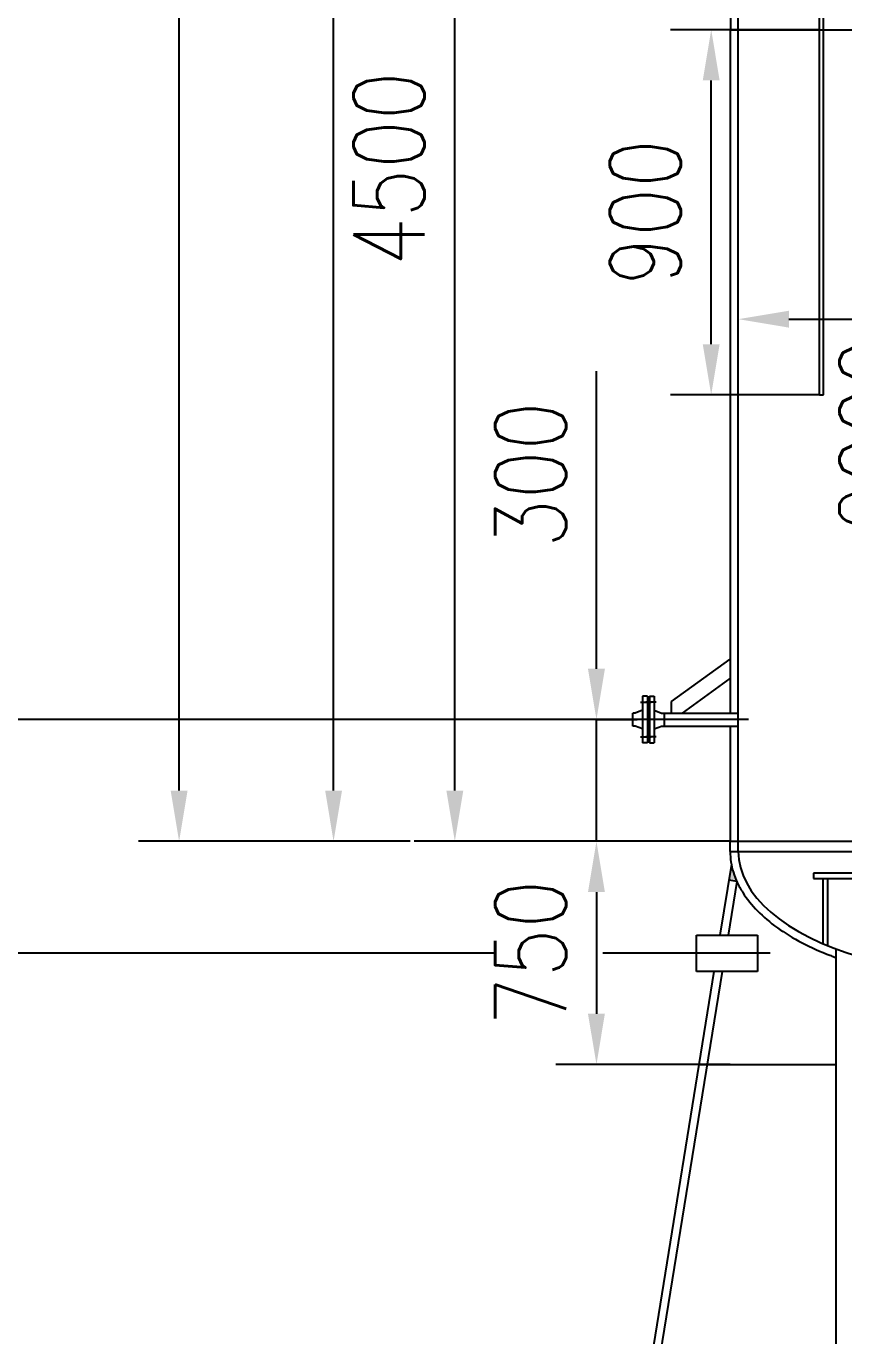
# Model space of a CAD drawing. Header units: millimetres. Extents: x -1250 to 28450, y -500 to 41550.
# Drawn here: x 2567 to 4583, y 5118 to 8345 of the extents above; entities that cross this region are included whole.
import ezdxf

# ---------------------------------------------------------------- set-up
doc = ezdxf.new("R2010")
doc.units = ezdxf.units.MM
doc.header["$LTSCALE"] = 500
doc.linetypes.add('CENTER', pattern=[2, 1.25, -0.25, 0.25, -0.25])
doc.linetypes.add('PHANTOM', pattern=[2.5, 1.25, -0.25, 0.25, -0.25, 0.25, -0.25])
for name, color, linetype in [('1轮廓实线层', 7, 'Continuous'), ('2细线层', 4, 'Continuous'), ('3中心线层', 1, 'CENTER'), ('5剖面线层', 2, 'Continuous'), ('9双点划线层', 6, 'PHANTOM')]:
    doc.layers.add(name, color=color, linetype=linetype)
doc.styles.add('TH_GBDIM', font='romans.shx', dxfattribs={"width": 0.8, "bigfont": 'gbcbig.shx'})
doc.dimstyles.new('TH_GBDIM', dxfattribs={"dimscale": 50, "dimtxt": 3.5, "dimasz": 2.5, "dimexe": 2, "dimexo": 0, "dimgap": 1.5, "dimtad": 1, "dimdec": 1, "dimzin": 0, "dimdsep": 46, "dimtxsty": 'TH_GBDIM', "dimcen": 2.5, "dimclrd": 130, "dimclre": 130, "dimclrt": 3, "dimadec": 0, "dimazin": 0, "dimtfac": 0.714286, "dimtdec": 1, "dimtmove": 0, "dimatfit": 3, "dimfxl": 1, "dimtzin": 0, "dimlwd": -1, "dimlwe": -1, "dimarcsym": 0})

# ---------------------------------------------------------------- blocks, each defined once
blk = doc.blocks.new('*D4')
at = {"color": 130}
for p, q in [((4302.8, 10836.6), (3524.1, 10836.6)), ((3624.1, 6461.6), (3624.1, 10711.6)), ((4302.8, 6336.6), (3524.1, 6336.6))]:
    blk.add_line(p, q, dxfattribs=at)
for points in [[(3603.2, 10711.6), (3644.9, 10711.6), (3624.1, 10836.6)], [(3603.2, 6461.6), (3644.9, 6461.6), (3624.1, 6336.6)]]:
    blk.add_solid(points, dxfattribs=at)
at = {"layer": 'Defpoints', "color": 0}
for p in [(3624.1, 10836.6), (4302.8, 10836.6), (4302.8, 6336.6)]:
    blk.add_point(p, dxfattribs=at)
at = {"color": 3, "insert": (3461.6, 7993.8), "char_height": 175, "attachment_point": 5, "rotation": 90, "style": 'TH_GBDIM'}
blk.add_mtext('4500', dxfattribs=at)
blk = doc.blocks.new('*D6')
at = {"color": 130}
for p, q in [((4302.8, 6336.6), (3873.2, 6336.6)), ((3973.2, 6211.6), (3973.2, 5911.6)), ((4302.8, 5786.6), (3873.2, 5786.6))]:
    blk.add_line(p, q, dxfattribs=at)
for points in [[(3952.3, 6211.6), (3994, 6211.6), (3973.2, 6336.6)], [(3952.3, 5911.6), (3994, 5911.6), (3973.2, 5786.6)]]:
    blk.add_solid(points, dxfattribs=at)
at = {"layer": 'Defpoints', "color": 0}
for p in [(4302.8, 6336.6), (3973.2, 5786.6), (4302.8, 5786.6)]:
    blk.add_point(p, dxfattribs=at)
at = {"color": 3, "insert": (3810.7, 6061.6), "char_height": 175, "attachment_point": 5, "rotation": 90, "style": 'TH_GBDIM'}
blk.add_mtext('750{}{}', dxfattribs=at)
blk = doc.blocks.new('*D36')
at = {"layer": '2细线层', "color": 130}
for p, q in [((4498.7, 11486.6), (3225.1, 11486.6)), ((3325.1, 6461.6), (3325.1, 11361.6)), ((3514.1, 6336.6), (3225.1, 6336.6))]:
    blk.add_line(p, q, dxfattribs=at)
for points in [[(3304.3, 11361.6), (3345.9, 11361.6), (3325.1, 11486.6)], [(3304.3, 6461.6), (3345.9, 6461.6), (3325.1, 6336.6)]]:
    blk.add_solid(points, dxfattribs=at)
at = {"layer": 'Defpoints', "color": 0}
for p in [(3325.1, 11486.6), (4498.7, 11486.6), (3514.1, 6336.6)]:
    blk.add_point(p, dxfattribs=at)
at = {"layer": '2细线层', "color": 3, "insert": (3162.6, 9288.3), "char_height": 175, "attachment_point": 5, "rotation": 90, "style": 'TH_GBDIM'}
blk.add_mtext('5150{}{}', dxfattribs=at)
blk = doc.blocks.new('*D38')
at = {"layer": '2细线层', "color": 130}
for p, q in [((4917.8, 8336.6), (4722.6, 8336.6)), ((4822.6, 8211.6), (4822.6, 6461.6)), ((4917.8, 6336.6), (4722.6, 6336.6))]:
    blk.add_line(p, q, dxfattribs=at)
for points in [[(4801.7, 8211.6), (4843.4, 8211.6), (4822.6, 8336.6)], [(4801.7, 6461.6), (4843.4, 6461.6), (4822.6, 6336.6)]]:
    blk.add_solid(points, dxfattribs=at)
at = {"layer": 'Defpoints', "color": 0}
for p in [(4917.8, 8336.6), (4822.6, 6336.6), (4917.8, 6336.6)]:
    blk.add_point(p, dxfattribs=at)
at = {"layer": '2细线层', "color": 3, "insert": (4660.1, 7336.6), "char_height": 175, "attachment_point": 5, "rotation": 90, "style": 'TH_GBDIM'}
blk.add_mtext('2000{}{}', dxfattribs=at)
blk = doc.blocks.new('*D43')
at = {"layer": '2细线层', "color": 130}
for p, q in [((4204.8, 11053.6), (2844.3, 11053.6)), ((2944.3, 6461.6), (2944.3, 10928.6)), ((3235.1, 6336.6), (2844.3, 6336.6))]:
    blk.add_line(p, q, dxfattribs=at)
for points in [[(2923.5, 10928.6), (2965.1, 10928.6), (2944.3, 11053.6)], [(2923.5, 6461.6), (2965.1, 6461.6), (2944.3, 6336.6)]]:
    blk.add_solid(points, dxfattribs=at)
at = {"layer": 'Defpoints', "color": 0}
for p in [(2944.3, 11053.6), (4204.8, 11053.6), (3235.1, 6336.6)]:
    blk.add_point(p, dxfattribs=at)
at = {"layer": '2细线层', "color": 3, "insert": (2781.8, 9274.6), "char_height": 175, "attachment_point": 5, "rotation": 90, "style": 'TH_GBDIM'}
blk.add_mtext('4675{}{}', dxfattribs=at)
blk = doc.blocks.new('*D84')
at = {"layer": '2细线层', "color": 130}
for p, q in [((4522.8, 8336.6), (4156.1, 8336.6)), ((4256.1, 7561.6), (4256.1, 8211.6)), ((4522.8, 7436.6), (4156.1, 7436.6))]:
    blk.add_line(p, q, dxfattribs=at)
for points in [[(4235.3, 8211.6), (4276.9, 8211.6), (4256.1, 8336.6)], [(4235.3, 7561.6), (4276.9, 7561.6), (4256.1, 7436.6)]]:
    blk.add_solid(points, dxfattribs=at)
at = {"layer": 'Defpoints', "color": 0}
for p in [(4256.1, 8336.6), (4522.8, 8336.6), (4522.8, 7436.6)]:
    blk.add_point(p, dxfattribs=at)
at = {"layer": '2细线层', "color": 3, "insert": (4093.6, 7886.6), "char_height": 175, "attachment_point": 5, "rotation": 90, "style": 'TH_GBDIM'}
blk.add_mtext('900{}{}', dxfattribs=at)
blk = doc.blocks.new('*D98')
at = {"layer": '2细线层', "color": 130}
for p, q in [((3973.2, 6761.6), (3973.2, 7494.9)), ((3973.2, 6636.6), (4073.2, 6636.6)), ((3973.2, 6336.6), (3973.2, 6636.6)), ((3973.2, 6336.6), (3873.2, 6336.6)), ((3973.2, 6211.6), (3973.2, 6086.6))]:
    blk.add_line(p, q, dxfattribs=at)
for points in [[(3952.3, 6761.6), (3994, 6761.6), (3973.2, 6636.6)], [(3952.3, 6211.6), (3994, 6211.6), (3973.2, 6336.6)]]:
    blk.add_solid(points, dxfattribs=at)
at = {"layer": 'Defpoints', "color": 0}
for p in [(3973.2, 6636.6), (3973.2, 6336.6), (3973.2, 6336.6)]:
    blk.add_point(p, dxfattribs=at)
at = {"layer": '2细线层', "color": 3, "insert": (3810.7, 7239.9), "char_height": 175, "attachment_point": 5, "rotation": 90, "style": 'TH_GBDIM'}
blk.add_mtext('300{}{}', dxfattribs=at)
blk = doc.blocks.new('*D99')
at = {"layer": '2细线层', "color": 130}
for p, q in [((4322.8, 7616.4), (4322.8, 7723.3)), ((5522.8, 7616.4), (5522.8, 7723.3)), ((4447.8, 7623.3), (5397.8, 7623.3))]:
    blk.add_line(p, q, dxfattribs=at)
for points in [[(4447.8, 7644.1), (4447.8, 7602.4), (4322.8, 7623.3)], [(5397.8, 7644.1), (5397.8, 7602.4), (5522.8, 7623.3)]]:
    blk.add_solid(points, dxfattribs=at)
at = {"layer": 'Defpoints', "color": 0}
for p in [(4322.8, 7616.4), (5522.8, 7623.3), (5522.8, 7616.4)]:
    blk.add_point(p, dxfattribs=at)
at = {"layer": '2细线层', "color": 3, "insert": (4922.8, 7785.8), "char_height": 175, "attachment_point": 5, "style": 'TH_GBDIM'}
blk.add_mtext('%%c1200{}{}', dxfattribs=at)

msp = doc.modelspace()

# ---------------------------------------------------------------- hatches: boundary and pattern name
at = {"layer": '5剖面线层'}
h = msp.add_hatch(color=256, dxfattribs=at)
edge = h.paths.add_edge_path()
edge.add_spline(control_points=[(4319.15, 6237.65), (4315.85, 6244.98), (4313.03, 6252.41), (4308.67, 6266.54), (4307.01, 6273.22), (4305.75, 6279.94)], knot_values=[0.0935466, 0.0935466, 0.0935466, 0.0935466, 0.1613126, 0.1613126, 0.2211274, 0.2211274, 0.2211274, 0.2211274], degree=3, periodic=0)
edge.add_line((4305.75, 6279.94), (4299.41, 6240.85))
edge.add_line((4299.41, 6240.85), (4319.15, 6237.65))

# ---------------------------------------------------------------- linework, layer by layer
for p, q in [((4322.78, 6336.65), (4322.78, 20031.66)), ((4304.78, 8336.65), (4304.78, 10808.15)), ((4522.78, 7436.65), (4522.78, 9938.93)), ((4532.78, 7436.65), (4532.78, 9936.65)), ((4302.78, 8336.65), (4302.78, 6652.65)), ((4139.78, 6652.65), (4322.78, 6652.65)), ((4139.78, 6620.65), (4322.78, 6620.65)), ((4302.78, 6620.65), (4302.78, 6336.65)), ((4302.78, 6311.65), (4302.78, 6336.65)), ((4322.78, 6311.65), (4322.78, 6336.65)), ((4305.75, 6279.94), (4277.39, 6105.15)), ((4319.15, 6237.65), (4297.66, 6105.15)), ((4319.15, 6237.65), (4299.41, 6240.85)), ((4220.18, 6016.15), (4220.18, 6105.15)), ((4220.18, 6105.15), (4370.18, 6105.15)), ((4370.18, 6105.15), (4370.18, 6016.15)), ((4262.96, 6016.15), (3824.27, 3311.65)), ((4283.22, 6016.15), (3844.53, 3311.65)), ((4370.18, 6016.15), (4220.18, 6016.15)), ((4225.73, 5786.65), (4563.28, 5786.65))]:
    msp.add_line(p, q)
msp.add_ellipse((4922.78, 6311.65), major_axis=(-600, 0), ratio=0.5, start_param=0, end_param=3.1415927)
msp.add_open_spline([(4302.78, 6311.65), (4302.78, 6302.96), (4303.45, 6294.27), (4306.1, 6276.99), (4308.09, 6268.4), (4313.34, 6251.42), (4316.6, 6243.03), (4324.35, 6226.49), (4328.83, 6218.35), (4343.87, 6194.6), (4356.12, 6179.42), (4384.67, 6150.46), (4400.99, 6136.68), (4437.59, 6110.46), (4457.94, 6098.05), (4501.97, 6075.04), (4525.65, 6064.43), (4554.88, 6053.24), (4559.06, 6051.68), (4563.28, 6050.15)], degree=3, knots=[0, 0, 0, 0, 0.0766807, 0.0766807, 0.1533614, 0.1533614, 0.23004209, 0.23004209, 0.30672279, 0.30672279, 0.45806546, 0.45806546, 0.60940812, 0.60940812, 0.76323956, 0.76323956, 0.91707099, 0.91707099, 0.9424774, 0.9424774, 0.9424774, 0.9424774])
at = {"layer": '1轮廓实线层'}
for p, q in [((4302.78, 8336.65), (5542.78, 8336.65)), ((4522.78, 7436.65), (4532.78, 7436.65)), ((4157.87, 6681.37), (4302.78, 6785.61)), ((4185.31, 6652.65), (4302.78, 6737.44)), ((4086.78, 6694.15), (4086.78, 6579.15)), ((4098.78, 6694.15), (4086.78, 6694.15)), ((4098.78, 6694.15), (4098.78, 6579.15)), ((4103.78, 6694.15), (4103.78, 6579.15)), ((4103.78, 6694.15), (4115.78, 6694.15)), ((4115.78, 6694.15), (4115.78, 6579.15)), ((4157.87, 6652.65), (4157.87, 6681.37)), ((4062.78, 6620.65), (4062.78, 6652.65)), ((4068.78, 6652.65), (4062.78, 6652.65)), ((4086.78, 6659.65), (4068.78, 6652.65)), ((4102.78, 6665.15), (4098.78, 6665.15)), ((4099.78, 6669.15), (4099.78, 6604.15)), ((4099.78, 6669.15), (4103.78, 6669.15)), ((4099.78, 6665.65), (4102.78, 6665.65)), ((4102.78, 6607.65), (4102.78, 6665.65)), ((4102.78, 6608.15), (4102.78, 6665.15)), ((4115.78, 6659.65), (4133.78, 6652.65)), ((4133.78, 6652.65), (4139.78, 6652.65)), ((4139.78, 6652.65), (4139.78, 6620.65)), ((4068.78, 6620.65), (4062.78, 6620.65)), ((4086.78, 6613.65), (4068.78, 6620.65)), ((4115.78, 6613.65), (4133.78, 6620.65)), ((4133.78, 6620.65), (4139.78, 6620.65)), ((4102.78, 6608.15), (4098.78, 6608.15)), ((4099.78, 6607.65), (4102.78, 6607.65)), ((4099.78, 6604.15), (4103.78, 6604.15)), ((4098.78, 6579.15), (4086.78, 6579.15)), ((4103.78, 6579.15), (4115.78, 6579.15)), ((4302.78, 6336.65), (5542.78, 6336.65)), ((4672.78, 6258.07), (4508.35, 6258.07)), ((4508.35, 6258.07), (4508.35, 6245.23)), ((4508.35, 6245.23), (4531.37, 6245.23)), ((4531.37, 6245.23), (4531.37, 6084.27)), ((4531.37, 6245.23), (4672.78, 6245.23)), ((4542.8, 6245.23), (4542.8, 6079.48)), ((4563.28, 6071.46), (4563.28, 3355.65))]:
    msp.add_line(p, q, dxfattribs=at)
at = {"layer": '2细线层'}
for p, q in [((4062.78, 6636.65), (2136.59, 6636.65)), ((3722.51, 6060.65), (2136.59, 6060.65)), ((4220.18, 6060.65), (3988.69, 6060.65))]:
    msp.add_line(p, q, dxfattribs=at)
at = {"layer": '3中心线层'}
for p, q in [((4081.78, 6679.15), (4107.78, 6679.15)), ((4120.78, 6679.15), (4094.78, 6679.15)), ((4144.78, 6636.65), (4044.98, 6636.65)), ((4347.68, 6636.65), (4102.78, 6636.65)), ((4081.78, 6594.15), (4107.78, 6594.15)), ((4120.78, 6594.15), (4094.78, 6594.15)), ((4401.85, 6060.65), (4163.17, 6060.65))]:
    msp.add_line(p, q, dxfattribs=at)
at = {"layer": '9双点划线层'}
msp.add_line((4302.78, 6311.65), (5542.78, 6311.65), dxfattribs=at)

# ---------------------------------------------------------------- dimensions: what is measured, and where the dimension line sits
dim = msp.add_linear_dim(base=(3624.06, 10836.65), p1=(4302.78, 6336.65), p2=(4302.78, 10836.65), angle=90, dimstyle='TH_GBDIM', override={"dimdec": 0})
dim.commit()
dim.dimension.update_dxf_attribs({"geometry": '*D4', "text_midpoint": (3624.06, 7993.83), "dimtype": 160})
dim = msp.add_linear_dim(base=(3973.17, 5786.65), p1=(4302.78, 6336.65), p2=(4302.78, 5786.65), angle=90, text='750{}{}', dimstyle='TH_GBDIM', override={"dimgap": 1.5, "dimtad": 1, "dimjust": 0, "dimdec": 0, "dimlfac": 1, "dimse1": 0, "dimse2": 0, "dimsd1": 0, "dimsd2": 0})
dim.commit()
dim.dimension.update_dxf_attribs({"geometry": '*D6', "text_midpoint": (3810.67, 6061.65)})
at = {"layer": '2细线层'}
for base, p1, p2, text, picture, middle in [((3325.09, 11486.65), (3514.06, 6336.65), (4498.7, 11486.65), '<>{}{}', '*D36', (3325.09, 9288.33)), ((2944.31, 11053.65), (3235.09, 6336.65), (4204.78, 11053.65), '4675{}{}', '*D43', (2944.31, 9274.57)), ((4822.58, 6336.65), (4917.78, 8336.65), (4917.78, 6336.65), '<>{}{}', '*D38', (4822.58, 7336.65)), ((3973.17, 6336.65), (3973.17, 6636.65), (3973.17, 6336.65), '<>{}{}', '*D98', (3973.17, 7239.93))]:
    dim = msp.add_linear_dim(base=base, p1=p1, p2=p2, angle=90, text=text, dimstyle='TH_GBDIM', override={"dimgap": 1.5, "dimtad": 1, "dimjust": 0, "dimdec": 0, "dimlfac": 1, "dimse1": 0, "dimse2": 0, "dimsd1": 0, "dimsd2": 0}, dxfattribs=at)
    dim.commit()
    dim.dimension.update_dxf_attribs({"geometry": picture, "text_midpoint": middle, "dimtype": 160})
dim = msp.add_linear_dim(base=(4256.09, 8336.65), p1=(4522.78, 7436.65), p2=(4522.78, 8336.65), angle=90, text='<>{}{}', dimstyle='TH_GBDIM', override={"dimgap": 1.5, "dimtad": 1, "dimjust": 0, "dimdec": 0, "dimlfac": 1, "dimse1": 0, "dimse2": 0, "dimsd1": 0, "dimsd2": 0}, dxfattribs=at)
dim.commit()
dim.dimension.update_dxf_attribs({"geometry": '*D84', "text_midpoint": (4093.59, 7886.65)})
dim = msp.add_linear_dim(base=(5522.78, 7623.28), p1=(4322.78, 7616.38), p2=(5522.78, 7616.38), text='%%c<>{}{}', dimstyle='TH_GBDIM', override={"dimgap": 1.5, "dimtad": 1, "dimjust": 0, "dimdec": 0, "dimlfac": 1, "dimse1": 0, "dimse2": 0, "dimsd1": 0, "dimsd2": 0}, dxfattribs=at)
dim.commit()
dim.dimension.update_dxf_attribs({"geometry": '*D99', "text_midpoint": (4922.78, 7785.78)})

doc.saveas('drawing.dxf')
